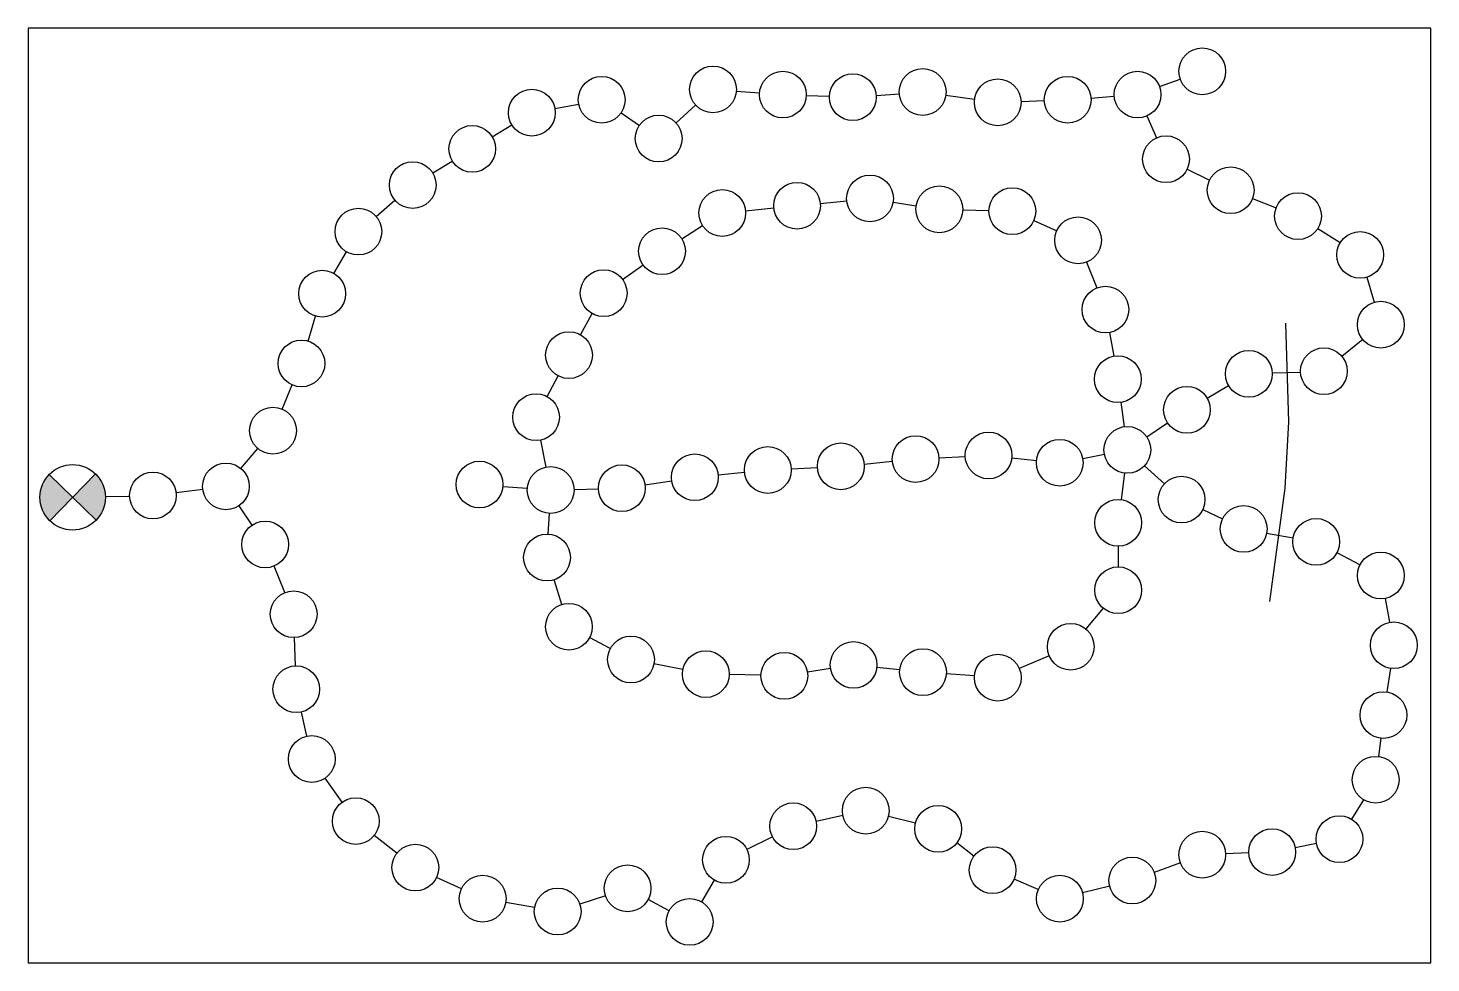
# Model space of a CAD drawing. Header units: millimetres. Extents: x 0 to 300, y 0 to 200.
import ezdxf

# ---------------------------------------------------------------- set-up
doc = ezdxf.new("R2010")
doc.units = ezdxf.units.MM
for name, color, linetype in [('Beginning', 7, 'Continuous'), ('HotZoneRoad', 1, 'Continuous'), ('Road', 7, 'Continuous')]:
    doc.layers.add(name, color=color, linetype=linetype)
doc.layers.add('HotZoneBorder', color=1, linetype='Continuous', lineweight=30)

msp = doc.modelspace()

# ---------------------------------------------------------------- hatches: boundary and pattern name
at = {"layer": 'Beginning'}
h = msp.add_hatch(color=256, dxfattribs=at)
h.paths.add_polyline_path([(9.53, 99.61), (4.52, 104.5, 0.195648), (2.53, 99.61, 0.202181), (4.65, 94.6)])
h.paths.add_polyline_path([(16.53, 99.61, 0.202181), (14.42, 104.62), (9.53, 99.61), (14.55, 94.72, 0.195648)])

# ---------------------------------------------------------------- linework, layer by layer
msp.add_lwpolyline([(0, 0), (300, 0), (300, 200), (0, 200)], close=True)
for p, q in [((4.52, 104.5), (14.55, 94.72)), ((4.65, 94.6), (14.42, 104.62))]:
    msp.add_line(p, q, dxfattribs=at)
at = {"layer": 'HotZoneBorder'}
msp.add_lwpolyline([(268.88, 136.84), (269.54, 115.75), (268.79, 101.55), (265.47, 77.33)], dxfattribs=at)
at = {"layer": 'HotZoneRoad'}
for p, q in [((169.42, 162.49), (175.08, 163.06)), ((184.99, 162.78), (189.94, 161.99)), ((153.43, 160.92), (159.47, 161.51)), ((199.88, 161.09), (205.49, 160.95)), ((139.79, 154.93), (144.23, 157.75)), ((215.06, 158.8), (219.97, 156.62)), ((127.15, 146.2), (131.51, 149.33)), ((226.37, 149.94), (228.55, 144.42)), ((118.12, 134.39), (120.65, 138.92)), ((231.27, 134.85), (232.17, 129.81)), ((266.06, 126.21), (272.11, 126.41)), ((110.98, 121.18), (113.33, 125.61)), ((252.14, 120.84), (256.74, 123.52)), ((233.71, 119.94), (234.41, 114.71)), ((239.22, 112.55), (243.67, 115.54)), ((110.78, 106.07), (109.62, 111.86)), ((194.79, 108.04), (200.41, 108.32)), ((210.38, 108.06), (215.65, 107.52)), ((225.53, 107.95), (230.16, 108.82)), ((163.19, 105.7), (168.81, 105.99)), ((178.78, 106.72), (184.82, 107.31)), ((238.76, 106.38), (243, 102.49)), ((131.92, 102.3), (137.64, 103.16)), ((147.56, 104.39), (153.22, 104.96)), ((234.45, 104.8), (233.74, 99.12)), ((101.53, 101.95), (106.78, 101.55)), ((116.76, 101.3), (121.98, 101.43)), ((111.25, 91.74), (111.49, 96.17)), ((251.21, 96.98), (255.43, 94.99)), ((264.87, 91.97), (270.53, 90.96)), ((233.12, 89.16), (233.12, 84.74)), ((114.16, 76.7), (112.49, 81.98)), ((229.9, 75.91), (226.19, 71.48)), ((124.51, 67.25), (120.08, 69.59)), ((140.02, 62.75), (133.84, 63.96)), ((186.4, 62.72), (181.52, 63.23)), ((218.37, 65.7), (211.97, 62.98)), ((156.72, 61.53), (149.93, 61.68)), ((171.6, 62.98), (166.65, 62.2)), ((202.38, 61.39), (196.36, 61.83))]:
    msp.add_line(p, q, dxfattribs=at)
for centre in [(180.05, 163.55), (148.45, 160.44), (164.45, 161.99), (194.88, 161.22), (210.49, 160.83), (224.54, 154.59), (135.57, 152.25), (123.09, 143.28), (230.39, 139.77), (115.67, 130.03), (233.05, 124.89), (261.06, 126.03), (247.82, 118.33), (108.64, 116.76), (235.07, 109.76), (173.8, 106.24), (189.8, 107.79), (205.4, 108.57), (220.62, 107.01), (142.59, 103.9), (158.19, 105.46), (96.54, 102.34), (111.76, 101.17), (126.98, 101.56), (246.68, 99.12), (233.12, 94.16), (259.95, 92.85), (110.98, 86.74), (233.12, 79.74), (115.66, 71.93), (222.97, 67.65), (128.93, 64.91), (144.93, 61.79), (161.72, 61.42), (176.54, 63.76), (191.37, 62.2), (207.37, 61.03)]:
    msp.add_circle(centre, 5, dxfattribs=at)
at = {"layer": 'Road'}
for p, q in [((241.96, 187.46), (246.39, 189.05)), ((151.46, 186.5), (156.43, 186.13)), ((112.64, 182.8), (117.75, 183.75)), ((138.56, 179.72), (142.76, 183.52)), ((166.42, 185.58), (171.37, 185.4)), ((181.35, 185.58), (186.33, 185.95)), ((196.26, 185.64), (202.41, 184.79)), ((212.36, 184.29), (217.31, 184.47)), ((227.3, 185.03), (232.27, 185.4)), ((126.8, 181.84), (130.72, 179.18)), ((239.27, 181.19), (241.33, 176.51)), ((99.27, 176.75), (103.45, 179.3)), ((86.53, 169.01), (90.72, 171.55)), ((247.85, 169.78), (252.68, 167.46)), ((74.43, 159.7), (78.46, 163.16)), ((261.85, 163.51), (266.91, 161.56)), ((275.82, 157.12), (280.62, 154.12)), ((65.41, 147.5), (68.12, 152.13)), ((286.28, 146.68), (287.87, 141.34)), ((59.88, 133.04), (61.47, 138.39)), ((285.42, 133.38), (280.98, 129.75)), ((54.32, 118.47), (56.51, 123.64)), ((45.53, 105.77), (49.14, 110.05)), ((16.53, 99.77), (21.7, 99.88)), ((31.66, 100.62), (37.35, 101.33)), ((47.91, 93.67), (45.11, 97.81)), ((279.89, 87.78), (284.85, 85.2)), ((54.91, 79.23), (52.6, 84.9)), ((290.2, 77.98), (291.15, 72.88)), ((57.18, 63.56), (56.97, 69.6)), ((291.32, 63.02), (290.58, 57.98)), ((59.59, 48.51), (58.44, 53.68)), ((289.25, 48.06), (288.78, 44.17)), ((67.19, 34.43), (63.56, 39.55)), ((285.58, 34.93), (283.03, 30.75)), ((174.24, 31.52), (168.52, 30.29)), ((189.78, 29.91), (183.98, 31.35)), ((78.88, 23.48), (74.02, 27.27)), ((159.16, 27.01), (153.71, 24.29)), ((202.28, 22.87), (198.61, 25.67)), ((275.52, 25.54), (270.95, 24.66)), ((246.41, 21.43), (240.84, 19.37)), ((261.04, 23.53), (256.09, 23.35)), ((92.67, 15.86), (87.36, 18.3)), ((146.72, 17.74), (144.01, 13.1)), ((216.04, 15.71), (210.86, 17.9)), ((231.3, 16.42), (225.5, 14.97)), ((108.33, 11.85), (102.14, 12.91)), ((123.46, 14.39), (118, 12.58)), ((137.09, 11.16), (132.6, 13.59))]:
    msp.add_line(p, q, dxfattribs=at)
for centre, radius in [((251.1, 190.74), 5), ((122.67, 184.66), 5), ((146.47, 186.87), 5), ((161.42, 185.76), 5), ((176.37, 185.21), 5), ((191.31, 186.32), 5), ((207.36, 184.11), 5), ((222.31, 184.66), 5), ((237.26, 185.76), 5), ((107.73, 181.89), 5), ((134.85, 176.36), 5), ((94.99, 174.15), 5), ((243.35, 171.94), 5), ((82.26, 166.41), 5), ((257.18, 165.3), 5), ((271.58, 159.77), 5), ((70.64, 156.45), 5), ((284.86, 151.47), 5), ((62.89, 143.18), 5), ((289.29, 136.54), 5), ((58.46, 128.25), 5), ((277.11, 126.59), 5), ((52.37, 113.87), 5), ((9.53, 99.61), 7), ((42.31, 101.95), 5), ((26.7, 100), 5), ((50.71, 89.53), 5), ((275.45, 90.08), 5), ((289.29, 82.89), 5), ((56.8, 74.6), 5), ((292.06, 67.96), 5), ((57.35, 58.56), 5), ((289.84, 53.03), 5), ((60.67, 43.63), 5), ((288.18, 39.2), 5), ((179.13, 32.57), 5), ((70.08, 30.35), 5), ((163.63, 29.25), 5), ((194.63, 28.69), 5), ((280.43, 26.48), 5), ((149.24, 22.06), 5), ((251.1, 23.16), 5), ((266.04, 23.72), 5), ((82.82, 20.4), 5), ((206.26, 19.85), 5), ((236.15, 17.63), 5), ((97.21, 13.76), 5), ((128.21, 15.97), 5), ((220.65, 13.76), 5), ((113.26, 11), 5), ((141.49, 8.78), 5)]:
    msp.add_circle(centre, radius, dxfattribs=at)

doc.saveas('drawing.dxf')
